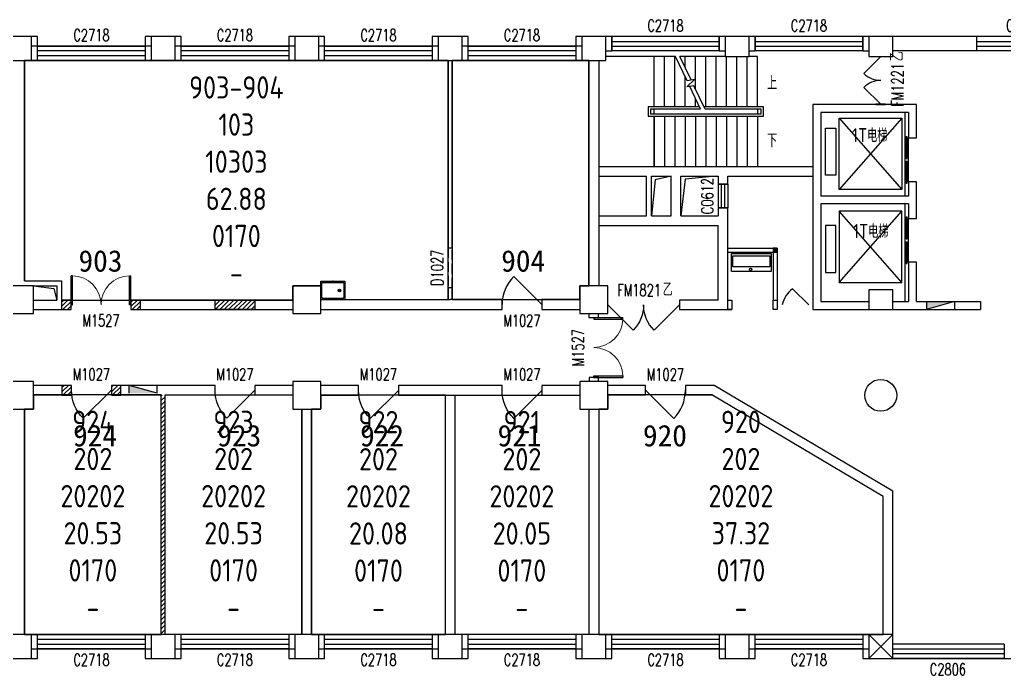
# Model space of a CAD drawing. Extents: x 246802 to 341426, y 15617 to 32064.
# Drawn here: x 269126 to 293826, y 15617 to 32064 of the extents above; entities that cross this region are included whole.
import ezdxf

# ---------------------------------------------------------------- set-up
doc = ezdxf.new("R2010")
doc.units = 0
doc.header["$LTSCALE"] = 1000
doc.header["$MEASUREMENT"] = 0
doc.linetypes.add('DASH', pattern=[0.35, 0.25, -0.1])
for name, color, linetype in [('body', 30, 'Continuous'), ('GROS', 6, 'Continuous'), ('name', 1, 'Continuous'), ('RM', 4, 'Continuous'), ('RM$', 5, 'Continuous'), ('RM$TXT', 5, 'Continuous')]:
    doc.layers.add(name, color=color, linetype=linetype)
doc.layers.get('0').freeze()
doc.styles.add('_TCH_DIM', font='SIMPLEX', dxfattribs={"bigfont": 'GBCBIG'})
doc.styles.add('_TCH_WINDOW', font='SIMPLEX', dxfattribs={"bigfont": 'GBCBIG'})
doc.styles.get("Standard").update_dxf_attribs({"font": 'gbenor.shx', "bigfont": 'gbcbig.shx'})

# ---------------------------------------------------------------- blocks, each defined once
blk = doc.blocks.new('_YZHK')
blk.add_circle((0, 0), 0.5)
blk = doc.blocks.new('_FZHK')
blk.add_lwpolyline([(-0.5, -0.5), (0.5, -0.5), (0.5, 0.5), (-0.5, 0.5)], close=True)
blk = doc.blocks.new('$DorLib2D$00000114')
at = {"color": 0}
blk.add_line((0.5, 0), (-0.207, 0.707), dxfattribs=at)
blk.add_arc((0.5, 0), 1, 135, 180, dxfattribs=at)
blk = doc.blocks.new('$WINLIB2D$00000001')
at = {"color": 0}
for points in [[(-0.5, 0.5), (-0.5, -0.5)], [(-0.5, 0.5), (0.5, 0.5)], [(0.5, -0.5), (0.5, 0.5)], [(0.5, 0.1667), (-0.5, 0.1667)], [(0.5, -0.1667), (-0.5, -0.1667)], [(-0.5, -0.5), (0.5, -0.5)]]:
    blk.add_lwpolyline(points, dxfattribs=at)
blk = doc.blocks.new('$DorLib2D$00000116')
at = {"color": 0}
for p, q in [((-0.5, 0), (-0.146, 0.354)), ((0.5, 0), (0.146, 0.354))]:
    blk.add_line(p, q, dxfattribs=at)
for centre, start, end in [((-0.5, 0), 0, 45), ((0.5, 0), 135, 180)]:
    blk.add_arc(centre, 0.5, start, end, dxfattribs=at)
blk = doc.blocks.new('$DorLib2D$00000127')
at = {"color": 0, "linetype": 'Continuous'}
for p, q in [((-0.033, 0.795, -93.75), (-0.533, 0.795, -93.75)), ((-0.533, 0.795, -93.75), (-0.533, 0.69, -93.75)), ((-0.033, 0.69, -93.75), (-0.533, 0.69, -93.75)), ((-0.033, 0.795, -93.75), (-0.033, 0.69, -93.75)), ((0.033, 0.795, -93.75), (0.033, 0.69, -93.75)), ((0.533, 0.795, -93.75), (0.033, 0.795, -93.75)), ((0.533, 0.69, -93.75), (0.033, 0.69, -93.75)), ((0.533, 0.795, -93.75), (0.533, 0.69, -93.75)), ((0.5, 0.5, -93.75), (-0.5, 0.5, -93.75))]:
    blk.add_line(p, q, dxfattribs=at)
blk = doc.blocks.new('$DorLib2D$00000002')
for p, q in [((-0.5, 0), (-0.5, 0.4875)), ((-0.475, 0.4875), (-0.5, 0.4875)), ((-0.475, 0), (-0.475, 0.4875)), ((0.475, 0), (0.475, 0.4875)), ((0.475, 0.4875), (0.5, 0.4875)), ((0.5, 0), (0.5, 0.4875)), ((-0.5, 0), (-0.475, 0)), ((0.5, 0), (0.475, 0))]:
    blk.add_line(p, q)
at = {"lineweight": 13}
for centre, start, end in [((-0.4875, 0), 0, 88.53072), ((0.4875, 0), 91.46928, 180)]:
    blk.add_arc(centre, 0.4875, start, end, dxfattribs=at)
blk = doc.blocks.new('$lvtry$00000186')
at = {"color": 0}
for p, q in [((-275, -410, 0), (-275, -50, 0)), ((-255, -30, 0), (255, -30, 0)), ((275, -50, 0), (275, -410, 0)), ((255, -430, 0), (-255, -430, 0))]:
    blk.add_line(p, q, dxfattribs=at)
at = {"color": 0, "elevation": 0}
blk.add_lwpolyline([(-255, -460, -0.414214), (-305, -410), (-305, -50, -0.414214), (-255, 0), (255, 0, -0.414214), (305, -50), (305, -410, -0.414214), (255, -460)], format="xyb", close=True, dxfattribs=at)
at = {"color": 0}
blk.add_circle((165, -230, 0), 32.5, dxfattribs=at)
for centre, start, end in [((-255, -50, 0), 90, 180), ((255, -50, 0), 0, 90), ((-255, -410, 0), 180, 270), ((255, -410, 0), 270, 0)]:
    blk.add_arc(centre, 20, start, end, dxfattribs=at)
for p in [(0, 0), (165, -230, 0)]:
    blk.add_point(p, dxfattribs=at)

msp = doc.modelspace()

# ---------------------------------------------------------------- hatches: boundary and pattern name
at = {"layer": 'body'}
h = msp.add_hatch(color=30, dxfattribs=at)
h.dxf.hatch_style = 1
h.paths.add_polyline_path([(288026, 26331), (288026, 26231), (288126, 26231), (288126, 26331)])
h = msp.add_hatch(dxfattribs=at)
h.set_pattern_fill('ANSI31', color=30, scale=50)
h.set_pattern_definition([(45, (-558929.09, -66394.7), (-56.126601, 56.126601), [])])
h.paths.add_polyline_path([(270416, 24791), (270416, 25031), (270176, 25031), (270176, 24791)])
h = msp.add_hatch(dxfattribs=at)
h.set_pattern_fill('ANSI31', color=30, scale=50)
h.set_pattern_definition([(45, (-557189.09, -66394.7), (-56.126601, 56.126601), [])])
h.paths.add_polyline_path([(272156, 24791), (272156, 25031), (271916, 25031), (271916, 24791)])
h = msp.add_hatch(dxfattribs=at)
h.set_pattern_fill('ANSI31', color=30, scale=50)
h.set_pattern_definition([(45, (-498541.08, -19257.1), (-56.126601, 56.126601), [])])
h.paths.add_polyline_path([(274026, 25031), (274026, 24791), (275026, 24791), (275026, 25031)])
for points in [[(292576, 24991), (291876, 24991), (291876, 24791)], [(272576, 22691), (271876, 22691), (271876, 22891)]]:
    msp.add_hatch(color=30, dxfattribs=at).paths.add_polyline_path(points)
h = msp.add_hatch(dxfattribs=at)
h.set_pattern_fill('ANSI31', color=30, scale=50)
h.set_pattern_definition([(45, (-558919.09, -68534.7), (-56.126601, 56.126601), [])])
h.paths.add_polyline_path([(270426, 22891), (270186, 22891), (270186, 22641), (270426, 22641)])
h = msp.add_hatch(dxfattribs=at)
h.set_pattern_fill('ANSI31', color=30, scale=50)
h.set_pattern_definition([(45, (-557679.09, -68534.7), (-56.126601, 56.126601), [])])
h.paths.add_polyline_path([(271666, 22891), (271426, 22891), (271426, 22641), (271666, 22641)])
h = msp.add_hatch(dxfattribs=at)
h.set_pattern_fill('ANSI31', color=30, scale=50)
h.set_pattern_definition([(45, (-484141.08, -19257.1), (-56.126601, 56.126601), [])])
h.paths.add_polyline_path([(272776, 22641), (272726, 22641), (272676, 22641), (272676, 16641), (272776, 16641)])

# ---------------------------------------------------------------- linework, layer by layer
at = {"layer": 'body', "color": 30}
for p, q in [((269576, 31641), (269426, 31641)), ((269576, 31401), (269576, 31641)), ((272426, 31641), (272276, 31641)), ((272276, 31641), (272276, 31401)), ((273176, 31641), (273026, 31641)), ((273176, 31401), (273176, 31641)), ((276026, 31641), (275876, 31641)), ((275876, 31641), (275876, 31401)), ((276776, 31641), (276626, 31641)), ((276776, 31401), (276776, 31641)), ((279626, 31641), (279476, 31641)), ((279476, 31641), (279476, 31401)), ((280376, 31641), (280226, 31641)), ((280376, 31401), (280376, 31641)), ((283226, 31641), (283076, 31641)), ((283076, 31641), (283076, 31401)), ((283976, 31641), (283826, 31641)), ((283976, 31281), (283976, 31641)), ((286826, 31641), (286676, 31641)), ((286676, 31641), (286676, 31281)), ((287576, 31641), (287426, 31641)), ((287576, 31281), (287576, 31641)), ((290426, 31641), (290276, 31641)), ((290276, 31641), (290276, 31281)), ((295511, 31641), (291026, 31641)), ((269576, 31401), (269426, 31401)), ((269576, 31041), (269576, 31401)), ((272426, 31401), (272276, 31401)), ((272276, 31401), (272276, 31041)), ((273176, 31401), (273026, 31401)), ((273176, 31041), (273176, 31401)), ((276026, 31401), (275876, 31401)), ((275876, 31401), (275876, 31041)), ((276776, 31401), (276626, 31401)), ((276776, 31041), (276776, 31401)), ((279476, 31401), (279476, 31041)), ((280376, 31041), (280376, 31401)), ((283226, 31401), (283076, 31401)), ((283076, 31401), (283076, 31041)), ((283826, 31281), (283976, 31281)), ((285038, 31141), (283826, 31141)), ((285578, 31141), (285038, 31141)), ((285038, 29881), (285038, 31141)), ((285038, 29881), (285038, 31141)), ((285298, 29881), (285298, 31141)), ((285558, 29881), (285558, 31141)), ((285867, 30534), (285578, 31141)), ((286826, 31141), (285689, 31141)), ((285969, 30553), (285689, 31141)), ((285818, 30869), (285818, 31141)), ((286078, 30324), (286078, 31141)), ((286338, 29881), (286338, 31141)), ((286598, 29881), (286598, 31141)), ((286676, 31281), (286826, 31281)), ((286858, 29881), (286858, 31141)), ((287118, 29881), (287118, 31141)), ((287378, 29881), (287378, 31141)), ((287426, 31281), (287576, 31281)), ((287638, 31141), (287426, 31141)), ((287638, 29881), (287638, 31141)), ((290276, 31281), (290426, 31281)), ((295526, 31281), (291026, 31281)), ((269246, 25511), (269246, 31041)), ((269426, 31041), (269576, 31041)), ((272276, 31041), (272426, 31041)), ((273026, 31041), (273176, 31041)), ((275876, 31041), (276026, 31041)), ((276626, 31041), (276776, 31041)), ((279476, 31041), (279626, 31041)), ((279876, 31041), (279876, 26341)), ((279976, 26341), (279976, 31041)), ((280226, 31041), (280376, 31041)), ((283076, 31041), (283226, 31041)), ((283401, 31041), (283401, 28381)), ((283651, 31041), (283651, 28381)), ((283651, 31041), (283651, 28381)), ((285818, 29881), (285818, 30637)), ((285862, 30376), (286051, 30568)), ((286038, 30409), (285862, 30376)), ((286051, 30568), (285867, 30534)), ((286208, 29821), (285936, 30390)), ((286318, 29821), (286038, 30409)), ((286078, 29881), (286078, 30092)), ((291626, 29940), (289026, 29940)), ((289026, 29940), (289026, 28381)), ((290846, 29941), (290606, 29941)), ((290606, 29941), (290606, 29940)), ((290606, 29940), (290846, 29940)), ((290846, 29940), (290846, 29941)), ((291626, 29099), (291626, 29940)), ((286179, 29881), (284888, 29881)), ((284888, 29881), (284888, 29641)), ((284888, 29641), (287788, 29641)), ((286208, 29821), (284948, 29821)), ((284948, 29821), (284948, 29701)), ((284948, 29701), (287728, 29701)), ((286208, 29821), (285038, 29821)), ((285038, 29701), (285038, 29821)), ((285038, 29701), (287638, 29701)), ((285038, 29641), (285038, 28381)), ((285038, 28381), (285038, 29641)), ((285298, 29641), (285298, 28381)), ((285558, 29641), (285558, 28381)), ((285818, 29641), (285818, 28381)), ((286078, 29641), (286078, 28381)), ((287788, 29881), (286290, 29881)), ((287638, 29821), (286318, 29821)), ((287728, 29821), (286318, 29821)), ((286338, 29641), (286338, 28381)), ((286598, 29641), (286598, 28381)), ((286858, 29641), (286858, 28381)), ((287118, 29641), (287118, 28381)), ((287378, 29641), (287378, 28381)), ((287638, 29821), (287638, 29701)), ((287638, 29641), (287638, 28381)), ((287728, 29701), (287728, 29821)), ((287788, 29641), (287788, 29881)), ((291426, 29740), (289226, 29740)), ((289226, 29740), (289226, 28381)), ((291334, 29740), (291334, 27641)), ((291426, 29740), (291426, 29099)), ((291254, 29591), (289686, 27804)), ((289686, 29591), (291254, 27804)), ((291426, 29099), (291626, 29099)), ((283401, 28381), (283401, 25391)), ((283651, 28381), (284851, 28381)), ((283651, 28381), (283651, 25391)), ((283651, 28381), (285038, 28381)), ((284851, 28381), (285471, 28381)), ((285038, 28381), (287638, 28381)), ((285471, 28381), (286651, 28381)), ((286651, 28381), (289026, 28381)), ((289026, 28381), (289026, 27441)), ((289226, 28381), (289226, 27641)), ((283651, 28141), (284851, 28141)), ((284851, 27141), (284851, 28141)), ((284971, 27141), (284971, 28141)), ((284971, 28141), (285471, 28141)), ((285471, 27141), (285471, 28141)), ((285711, 28141), (286651, 28141)), ((285711, 27141), (285711, 28141)), ((286651, 28141), (286651, 27941)), ((286651, 27941), (286891, 27941)), ((286891, 28141), (289026, 28141)), ((286891, 27941), (286891, 28141)), ((291626, 27999), (291426, 27999)), ((291426, 27999), (291426, 27641)), ((291626, 27441), (291626, 27999)), ((289026, 27441), (289026, 24791)), ((291426, 27641), (289226, 27641)), ((289226, 27441), (289226, 24991)), ((291426, 27441), (289226, 27441)), ((291334, 27441), (291334, 24991)), ((291426, 27441), (291426, 27081)), ((291626, 27081), (291626, 27441)), ((286891, 27341), (286651, 27341)), ((286651, 27341), (286651, 27141)), ((286891, 27141), (286891, 27341)), ((291254, 25475), (289686, 27261)), ((289686, 25475), (291254, 27261)), ((283651, 27141), (284851, 27141)), ((283651, 27141), (283651, 26901)), ((284971, 27141), (285471, 27141)), ((285711, 27141), (286651, 27141)), ((286891, 25031), (286891, 27141)), ((291426, 27081), (291626, 27081)), ((283651, 26901), (284851, 26901)), ((284851, 26901), (285471, 26901)), ((285471, 26901), (286651, 26901)), ((286651, 25031), (286651, 26901)), ((279876, 26341), (279976, 26341)), ((286891, 26331), (288126, 26331)), ((286891, 26231), (288026, 26231)), ((286891, 26231), (288026, 26231)), ((288026, 26231), (288026, 25031)), ((288126, 26331), (288126, 25031)), ((291626, 25981), (291426, 25981)), ((291426, 25981), (291426, 24991)), ((291626, 24991), (291626, 25981)), ((269246, 25511), (270176, 25511)), ((270176, 25511), (270176, 25031)), ((269476, 25391), (269980, 25319)), ((269476, 25391), (270056, 25391)), ((269980, 25319), (270056, 25031)), ((270056, 25391), (270056, 25031)), ((279976, 25341), (279876, 25341)), ((279876, 25341), (279876, 25041)), ((279976, 25041), (279976, 25341)), ((288918, 24914), (288510, 25312)), ((269476, 25031), (270056, 25031)), ((270416, 25031), (270176, 25031)), ((270416, 24791), (270416, 25031)), ((275976, 25031), (271916, 25031)), ((271916, 25031), (271916, 24791)), ((276676, 25041), (279926, 25041)), ((281226, 25041), (279926, 25041)), ((281226, 24791), (281226, 25041)), ((283176, 25041), (282226, 25041)), ((282226, 25041), (282226, 24791)), ((286651, 25031), (285676, 25031)), ((285676, 25031), (285676, 24791)), ((286891, 25031), (286991, 25031)), ((286991, 25031), (286991, 24791)), ((289226, 24991), (290426, 24991)), ((291026, 24991), (291426, 24991)), ((291626, 24991), (293226, 24991)), ((291876, 24991), (291876, 24791)), ((292576, 24991), (291876, 24791)), ((292576, 24991), (292576, 24791)), ((293226, 24991), (293226, 24791)), ((269476, 24791), (270056, 24791)), ((270056, 24791), (270416, 24791)), ((271916, 24791), (275976, 24791)), ((276676, 24791), (279926, 24791)), ((279926, 24791), (281226, 24791)), ((282226, 24791), (283176, 24791)), ((285676, 24791), (286651, 24791)), ((286651, 24791), (286991, 24791)), ((289026, 24791), (290426, 24791)), ((291026, 24791), (291426, 24791)), ((291426, 24791), (293226, 24791)), ((283406, 24691), (283406, 24591)), ((283406, 24591), (283646, 24591)), ((283646, 24591), (283646, 24691)), ((283648, 23091), (283408, 23091)), ((283408, 23091), (283408, 22991)), ((283648, 22991), (283648, 23091)), ((270426, 22891), (269476, 22891)), ((270426, 22651), (270426, 22891)), ((272726, 22891), (271426, 22891)), ((271426, 22891), (271426, 22651)), ((271876, 22691), (271876, 22891)), ((272576, 22691), (271876, 22891)), ((272576, 22691), (272576, 22891)), ((274026, 22891), (272726, 22891)), ((274026, 22651), (274026, 22891)), ((275976, 22891), (275026, 22891)), ((275026, 22891), (275026, 22651)), ((277626, 22891), (276676, 22891)), ((277626, 22641), (277626, 22891)), ((279926, 22891), (278626, 22891)), ((278626, 22891), (278626, 22641)), ((281226, 22891), (279926, 22891)), ((281226, 22641), (281226, 22891)), ((283176, 22891), (282226, 22891)), ((282226, 22891), (282226, 22641)), ((284826, 22890), (283876, 22890)), ((284826, 22650), (284826, 22890)), ((286551, 22890), (285826, 22890)), ((285826, 22890), (285826, 22650)), ((291026, 20240), (286551, 22890)), ((269476, 22651), (270426, 22651)), ((271426, 22651), (272676, 22651)), ((272676, 16641), (272676, 22651)), ((272776, 22651), (274026, 22651)), ((272776, 16641), (272776, 22651)), ((275026, 22651), (275976, 22651)), ((276676, 22641), (277626, 22641)), ((278626, 22641), (279926, 22641)), ((279806, 16641), (279806, 22641)), ((279926, 22641), (281226, 22641)), ((280046, 16641), (280046, 22641)), ((282226, 22641), (283176, 22641)), ((283876, 22650), (284826, 22650)), ((285826, 22650), (286485, 22650)), ((290786, 20104), (286485, 22650)), ((269246, 16641), (269246, 22291)), ((276206, 16641), (276206, 22291)), ((276446, 16641), (276446, 22291)), ((283401, 22291), (283401, 16641)), ((283651, 22291), (283651, 16641)), ((290786, 16641), (290786, 20104)), ((291026, 16641), (291026, 20240)), ((269576, 16640), (269426, 16640)), ((269576, 16280), (269576, 16640)), ((272426, 16640), (272276, 16640)), ((272276, 16640), (272276, 16280)), ((273176, 16640), (273026, 16640)), ((273176, 16280), (273176, 16640)), ((276026, 16640), (275876, 16640)), ((275876, 16640), (275876, 16280)), ((276776, 16640), (276626, 16640)), ((276776, 16280), (276776, 16640)), ((279626, 16640), (279476, 16640)), ((279476, 16640), (279476, 16280)), ((280376, 16640), (280226, 16640)), ((280376, 16280), (280376, 16640)), ((283226, 16640), (283076, 16640)), ((283076, 16640), (283076, 16280)), ((283976, 16640), (283826, 16640)), ((283976, 16280), (283976, 16640)), ((286826, 16640), (286676, 16640)), ((286676, 16640), (286676, 16280)), ((287576, 16640), (287426, 16640)), ((287576, 16280), (287576, 16640)), ((290426, 16640), (290276, 16640)), ((290276, 16640), (290276, 16280)), ((290426, 16041), (291026, 16641)), ((290426, 16641), (291026, 16041)), ((269426, 16280), (269576, 16280)), ((269576, 16041), (269576, 16280)), ((272276, 16280), (272426, 16280)), ((272276, 16280), (272276, 16041)), ((273026, 16280), (273176, 16280)), ((273176, 16041), (273176, 16280)), ((275876, 16280), (276026, 16280)), ((275876, 16280), (275876, 16041)), ((276626, 16280), (276776, 16280)), ((276776, 16041), (276776, 16280)), ((279476, 16280), (279626, 16280)), ((279476, 16280), (279476, 16041)), ((280226, 16280), (280376, 16280)), ((280376, 16041), (280376, 16280)), ((283076, 16280), (283226, 16280)), ((283076, 16280), (283076, 16041)), ((283826, 16280), (283976, 16280)), ((283976, 16041), (283976, 16280)), ((286676, 16280), (286826, 16280)), ((286676, 16280), (286676, 16041)), ((287426, 16280), (287576, 16280)), ((287576, 16041), (287576, 16280)), ((290276, 16280), (290426, 16280)), ((290276, 16280), (290276, 16041)), ((269426, 16041), (269576, 16041)), ((272276, 16041), (272426, 16041)), ((273026, 16041), (273176, 16041)), ((275876, 16041), (276026, 16041)), ((276626, 16041), (276776, 16041)), ((279476, 16041), (279626, 16041)), ((280226, 16041), (280376, 16041)), ((283076, 16041), (283226, 16041)), ((283826, 16041), (283976, 16041)), ((286676, 16041), (286826, 16041)), ((287426, 16041), (287576, 16041)), ((290276, 16041), (290426, 16041))]:
    msp.add_line(p, q, dxfattribs=at)
at = {"layer": 'body', "color": 30, "linetype": 'DASH'}
for p, q in [((279876, 26341), (279876, 25341)), ((279976, 25341), (279976, 26341))]:
    msp.add_line(p, q, dxfattribs=at)
at = {"layer": 'body', "color": 30}
for points in [[(287768, 29041, 0, 0, 0), (284344, 29041, 0, 0, 0), (284344, 30481, 0, 0, 0), (285518, 30481, 80, 0, 0), (285818, 30481, 0, 0, 0)], [(287768, 30481, 0, 0, 0), (286378, 30481, 80, 0, 0), (286078, 30481, 0, 0, 0)]]:
    msp.add_lwpolyline(points, format="xyseb", dxfattribs=at)
for points in [[(289686, 29591), (291254, 29591), (291254, 27804), (289686, 27804)], [(289343, 29340), (289600, 29340), (289600, 28168), (289343, 28168)], [(289686, 25475), (291254, 25475), (291254, 27261), (289686, 27261)], [(289343, 25726), (289600, 25726), (289600, 26898), (289343, 26898)], [(286978, 26201), (287978, 26201), (287978, 25751), (286978, 25751)], [(288026, 26231), (288126, 26231), (288126, 26331), (288026, 26331)], [(287947, 26143), (287947, 25864), (287019, 25864), (287019, 26143)], [(270176, 24791), (270416, 24791), (270416, 25031), (270176, 25031)], [(271916, 24791), (272156, 24791), (272156, 25031), (271916, 25031)], [(274026, 25031), (275026, 25031), (275026, 24791), (274026, 24791)], [(286891, 25031), (286991, 25031), (286991, 24791), (286891, 24791)], [(288026, 25031), (288126, 25031), (288126, 24791), (288026, 24791)], [(270186, 22641), (270426, 22641), (270426, 22891), (270186, 22891)], [(271426, 22641), (271666, 22641), (271666, 22891), (271426, 22891)], [(290426, 16041), (291026, 16041), (291026, 16641), (290426, 16641)]]:
    msp.add_lwpolyline(points, close=True, dxfattribs=at)
for points in [[(285471, 28141), (285064, 28049), (284971, 27141)], [(286596, 28141), (285822, 28061), (285711, 27141)]]:
    msp.add_lwpolyline(points, dxfattribs=at)
msp.add_circle((287459, 25805), 29.5, dxfattribs=at)
msp.add_arc((288952, 24744), 719, 127.8772, 166.3323, dxfattribs=at)
at = {"layer": 'GROS'}
for points in [[(305426, 31641), (283226, 31641), (283226, 31401), (280226, 31401), (280226, 31641), (279626, 31641), (279626, 31401), (276626, 31401), (276626, 31641), (276026, 31641), (276026, 31401), (273026, 31401), (273026, 31641), (272426, 31641), (272426, 31401), (269426, 31401), (269426, 31641), (268826, 31641)], [(268826, 16041), (269426, 16041), (269426, 16280), (272426, 16280), (272426, 16041), (273026, 16041), (273026, 16280), (276026, 16280), (276026, 16041), (276626, 16041), (276626, 16280), (279626, 16280), (279626, 16041), (280226, 16041), (280226, 16280), (283226, 16280), (283226, 16041), (283826, 16041), (283826, 16280), (286826, 16280), (286826, 16041), (287426, 16041), (287426, 16280), (290426, 16280), (290426, 16041), (298226, 16041)]]:
    msp.add_lwpolyline(points, dxfattribs=at)
at = {"layer": 'RM', "color": 4, "ltscale": 20}
msp.add_lwpolyline([(279976, 31041), (279976, 25041), (283176, 25041), (283176, 25391), (283401, 25391), (283401, 31041)], close=True, dxfattribs=at)
at = {"layer": 'RM$', "color": 4, "ltscale": 20}
for points in [[(269246, 31041), (269246, 25511), (270176, 25511), (270176, 25031), (275976, 25031), (275976, 25391), (276676, 25391), (276676, 25501), (277286, 25501), (277286, 25041), (279876, 25041), (279876, 31041)], [(269476, 22651), (269476, 22291), (269246, 22291), (269246, 16640), (272676, 16641), (272676, 22651)], [(275976, 22651), (275976, 22291), (276206, 22291), (276206, 16641), (272776, 16641), (272776, 22651)], [(276676, 22641), (276676, 22291), (276446, 22291), (276446, 16641), (279806, 16641), (279806, 22641)], [(283176, 22641), (283176, 22291), (283401, 22291), (283401, 16641), (280046, 16641), (280046, 22641)], [(283876, 22650), (283876, 22291), (283651, 22291), (283651, 16641), (290786, 16641), (290786, 20104), (286485, 22650)]]:
    msp.add_lwpolyline(points, close=True, dxfattribs=at)

# ---------------------------------------------------------------- block references
at = {"layer": 'body', "color": 30}
ref = msp.add_blockref('$WINLIB2D$00000001', (285326, 31461), dxfattribs=dict(at, xscale=2700, yscale=360, zscale=360, rotation=180))
ref.add_attrib('A', 'C2718', (284871, 31767), dxfattribs={"color": 30, "height": 297.5, "style": '_TCH_WINDOW', "width": 0.705882})
ref = msp.add_blockref('$WINLIB2D$00000001', (288926, 31461), dxfattribs=dict(at, xscale=2700, yscale=360, zscale=360, rotation=180))
ref.add_attrib('A', 'C2718', (288471, 31767), dxfattribs={"color": 30, "height": 297.5, "style": '_TCH_WINDOW', "width": 0.705882})
ref = msp.add_blockref('$WINLIB2D$00000001', (294326, 31461), dxfattribs=dict(at, xscale=2400, yscale=360, zscale=360, rotation=180))
ref.add_attrib('A', 'C2418', (293871, 31767), dxfattribs={"color": 30, "height": 297.5, "style": '_TCH_WINDOW', "width": 0.705882})
for name, p, xscale, yscale, zscale in [('_FZHK', (269126, 31341), 600, 600, 600), ('_FZHK', (272726, 31341), 600, 600, 600), ('_FZHK', (276326, 31341), 600, 600, 600), ('_FZHK', (279926, 31341), 600, 600, 600), ('_FZHK', (283526, 31341), 600, 600, 600), ('_FZHK', (287126, 31391), 600, 500, 500), ('_FZHK', (290726, 31391), 600, 500, 500), ('_FZHK', (269126, 25041), 700, 700, 700), ('_FZHK', (276326, 25041), 700, 700, 700), ('_FZHK', (283526, 25041), 700, 700, 700), ('_FZHK', (290726, 25041), 600, 500, 500), ('$DorLib2D$00000116', (284776, 24911), 1800, -1800, 240), ('_FZHK', (269126, 22641), 700, 700, 700), ('_FZHK', (276326, 22641), 700, 700, 700), ('_FZHK', (283526, 22641), 700, 700, 700), ('_YZHK', (290726, 22641), 800, 800, 800), ('_FZHK', (269126, 16341), 600, 600, 600), ('_FZHK', (272726, 16341), 600, 600, 600), ('_FZHK', (276326, 16341), 600, 600, 600), ('_FZHK', (279926, 16341), 600, 600, 600), ('_FZHK', (283526, 16341), 600, 600, 600), ('_FZHK', (287126, 16341), 600, 600, 600), ('_FZHK', (290726, 16341), 600, 600, 600), ('_FZHK', (290726, 16341), 600, 600, 600)]:
    msp.add_blockref(name, p, dxfattribs=dict(at, xscale=xscale, yscale=yscale, zscale=zscale))
ref = msp.add_blockref('$WINLIB2D$00000001', (270926, 31221), dxfattribs=dict(at, xscale=-2700, yscale=360, zscale=360, rotation=180))
ref.add_attrib('A', 'C2718', (270471, 31527), dxfattribs={"color": 30, "height": 297.5, "style": '_TCH_WINDOW', "width": 0.705882})
ref = msp.add_blockref('$WINLIB2D$00000001', (274526, 31221), dxfattribs=dict(at, xscale=-2700, yscale=360, zscale=360, rotation=180))
ref.add_attrib('A', 'C2718', (274071, 31527), dxfattribs={"color": 30, "height": 297.5, "style": '_TCH_WINDOW', "width": 0.705882})
ref = msp.add_blockref('$WINLIB2D$00000001', (278126, 31221), dxfattribs=dict(at, xscale=-2700, yscale=360, zscale=360, rotation=180))
ref.add_attrib('A', 'C2718', (277671, 31527), dxfattribs={"color": 30, "height": 297.5, "style": '_TCH_WINDOW', "width": 0.705882})
ref = msp.add_blockref('$WINLIB2D$00000001', (281726, 31221), dxfattribs=dict(at, xscale=-2700, yscale=360, zscale=360, rotation=180))
ref.add_attrib('A', 'C2718', (281271, 31527), dxfattribs={"color": 30, "height": 297.5, "style": '_TCH_WINDOW', "width": 0.705882})
at = {"layer": 'body', "color": 30, "rotation": 90}
for name, p, xscale, yscale, zscale in [('$DorLib2D$00000116', (290726, 30541), 1200, 1200, 240), ('$DorLib2D$00000127', (291526, 28549), -1100, 200, 200), ('$DorLib2D$00000127', (291526, 26531), -1100, 200, 200)]:
    msp.add_blockref(name, p, dxfattribs=dict(at, xscale=xscale, yscale=yscale, zscale=zscale))
at = {"layer": 'body', "color": 30}
ref = msp.add_blockref('$WINLIB2D$00000001', (286771, 27641), dxfattribs=dict(at, xscale=-600, yscale=-240, zscale=240, rotation=90))
ref.add_attrib('A', 'C0612', (286524, 27186), dxfattribs={"color": 30, "height": 297.5, "rotation": 90, "style": '_TCH_WINDOW', "width": 0.705882})
ref = msp.add_blockref('$DorLib2D$00000002', (271166, 24911), dxfattribs=dict(at, xscale=-1500, yscale=1500, zscale=240))
ref.add_attrib('A', 'M1527', (270696, 24367), dxfattribs={"color": 30, "height": 297.5, "style": '_TCH_WINDOW', "width": 0.705882})
msp.add_blockref('$lvtry$00000186', (276981, 25501, 0), dxfattribs=at)
ref = msp.add_blockref('$DorLib2D$00000114', (281726, 24916), dxfattribs=dict(at, xscale=1000, yscale=1000, zscale=250))
ref.add_attrib('A', 'M1027', (281256, 24366), dxfattribs={"color": 30, "height": 297.5, "style": '_TCH_WINDOW', "width": 0.705882})
ref = msp.add_blockref('$DorLib2D$00000002', (283527, 23841), dxfattribs=dict(at, xscale=1500, yscale=-1500, zscale=240, rotation=90.07614298089032))
ref.add_attrib('A', 'M1527', (283282, 23370), dxfattribs={"color": 30, "height": 297.5, "rotation": 90.0761, "style": '_TCH_WINDOW', "width": 0.705882})
ref = msp.add_blockref('$DorLib2D$00000114', (270926, 22771), dxfattribs=dict(at, xscale=-1000, yscale=1000, zscale=240, rotation=180))
ref.add_attrib('A', 'M1027', (270456, 23017), dxfattribs={"color": 30, "height": 297.5, "style": '_TCH_WINDOW', "width": 0.705882})
ref = msp.add_blockref('$DorLib2D$00000114', (274526, 22771), dxfattribs=dict(at, xscale=-1000, yscale=1000, zscale=240, rotation=180))
ref.add_attrib('A', 'M1027', (274056, 23017), dxfattribs={"color": 30, "height": 297.5, "style": '_TCH_WINDOW', "width": 0.705882})
ref = msp.add_blockref('$DorLib2D$00000114', (278126, 22766), dxfattribs=dict(at, xscale=-1000, yscale=1000, zscale=250, rotation=180))
ref.add_attrib('A', 'M1027', (277656, 23017), dxfattribs={"color": 30, "height": 297.5, "style": '_TCH_WINDOW', "width": 0.705882})
ref = msp.add_blockref('$DorLib2D$00000114', (281726, 22766), dxfattribs=dict(at, xscale=-1000, yscale=1000, zscale=250, rotation=180))
ref.add_attrib('A', 'M1027', (281256, 23017), dxfattribs={"color": 30, "height": 297.5, "style": '_TCH_WINDOW', "width": 0.705882})
ref = msp.add_blockref('$DorLib2D$00000114', (285326, 22770), dxfattribs=dict(at, xscale=-1000, yscale=-1000, zscale=240))
ref.add_attrib('A', 'M1027', (284856, 23016), dxfattribs={"color": 30, "height": 297.5, "style": '_TCH_WINDOW', "width": 0.705882})
ref = msp.add_blockref('$WINLIB2D$00000001', (270926, 16460), dxfattribs=dict(at, xscale=-2700, yscale=360, zscale=360))
ref.add_attrib('A', 'C2718', (270471, 15857), dxfattribs={"color": 30, "height": 297.5, "style": '_TCH_WINDOW', "width": 0.705882})
ref = msp.add_blockref('$WINLIB2D$00000001', (274526, 16460), dxfattribs=dict(at, xscale=-2700, yscale=360, zscale=360))
ref.add_attrib('A', 'C2718', (274071, 15857), dxfattribs={"color": 30, "height": 297.5, "style": '_TCH_WINDOW', "width": 0.705882})
ref = msp.add_blockref('$WINLIB2D$00000001', (278126, 16460), dxfattribs=dict(at, xscale=-2700, yscale=360, zscale=360))
ref.add_attrib('A', 'C2718', (277671, 15857), dxfattribs={"color": 30, "height": 297.5, "style": '_TCH_WINDOW', "width": 0.705882})
ref = msp.add_blockref('$WINLIB2D$00000001', (281726, 16460), dxfattribs=dict(at, xscale=-2700, yscale=360, zscale=360))
ref.add_attrib('A', 'C2718', (281271, 15857), dxfattribs={"color": 30, "height": 297.5, "style": '_TCH_WINDOW', "width": 0.705882})
ref = msp.add_blockref('$WINLIB2D$00000001', (285326, 16460), dxfattribs=dict(at, xscale=-2700, yscale=360, zscale=360))
ref.add_attrib('A', 'C2718', (284871, 15857), dxfattribs={"color": 30, "height": 297.5, "style": '_TCH_WINDOW', "width": 0.705882})
ref = msp.add_blockref('$WINLIB2D$00000001', (288926, 16460), dxfattribs=dict(at, xscale=-2700, yscale=360, zscale=360))
ref.add_attrib('A', 'C2718', (288471, 15857), dxfattribs={"color": 30, "height": 297.5, "style": '_TCH_WINDOW', "width": 0.705882})
ref = msp.add_blockref('$WINLIB2D$00000001', (292426, 16221), dxfattribs=dict(at, xscale=-2799.999999992433, yscale=360, zscale=360))
ref.add_attrib('A', 'C2806', (291956, 15617), dxfattribs={"color": 30, "height": 297.5, "style": '_TCH_WINDOW', "width": 0.705882})

# ---------------------------------------------------------------- texts
at = {"layer": 'body', "color": 30, "style": '_TCH_WINDOW'}
msp.add_text('乙', height=338, rotation=90, dxfattribs=at).set_placement((291296, 31021))
at = {"layer": 'body', "color": 30, "style": '_TCH_WINDOW', "width": 0.705882}
for s, p in [('FM1221', (291296, 29881)), ('D1027', (279749, 25386))]:
    msp.add_text(s, height=297.5, rotation=90, dxfattribs=at).set_placement(p)
at = {"layer": 'body', "color": 7, "style": '_TCH_DIM'}
for s, p in [('上', (287873, 30306)), ('下', (287873, 28866))]:
    msp.add_text(s, height=338, dxfattribs=at).set_placement(p)
at = {"layer": 'body', "color": 30}
for s, height, p in [('1T', 350, (290006, 28992)), ('电梯', 337.6, (290385, 28992)), ('1T', 350, (290031, 26587)), ('电梯', 337.6, (290411, 26587))]:
    msp.add_text(s, height=height, dxfattribs=at).set_placement(p)
at = {"layer": 'body', "color": 30, "style": '_TCH_WINDOW'}
msp.add_text('乙', height=338, dxfattribs=at).set_placement((285256, 25131))
at = {"layer": 'body', "color": 30, "style": '_TCH_WINDOW', "width": 0.705882}
msp.add_text('FM1821', height=297.5, dxfattribs=at).set_placement((284116, 25131))
at = {"layer": 'name', "color": 1, "char_height": 540, "attachment_point": 1}
for s, insert in [('{\\fFangSong|b0|i0|c134|p49;903}', (270601, 26283)), ('{\\fFangSong|b0|i0|c134|p49;904}', (281205, 26283)), ('{\\fFangSong|b0|i0|c134|p49;924}', (270465, 21900)), ('{\\fFangSong|b0|i0|c134|p49;923}', (274083, 21900)), ('{\\fFangSong|b0|i0|c134|p49;922}', (277665, 21900)), ('{\\fFangSong|b0|i0|c134|p49;921}', (281113, 21900)), ('{\\fFangSong|b0|i0|c134|p49;920}', (284761, 21900))]:
    msp.add_mtext_dynamic_manual_height_columns(s, width=5258.71, gutter_width=1750, heights=[0], dxfattribs=dict(at, insert=insert))
at = {"layer": 'RM$TXT', "char_height": 558.8, "attachment_point": 8}
for s, insert in [('903-904^M^J103^M^J10303^M^J62.88^M^J0170^M^J-^M^J', (274561, 25428)), ('924^M^J202^M^J20202^M^J20.53^M^J0170^M^J-^M^J', (270961, 17038)), ('923^M^J202^M^J20202^M^J20.53^M^J0170^M^J-^M^J', (274491, 17038)), ('922^M^J202^M^J20202^M^J20.08^M^J0170^M^J-^M^J', (278126, 17033)), ('921^M^J202^M^J20202^M^J20.05^M^J0170^M^J-^M^J', (281723, 17033)), ('920^M^J202^M^J20202^M^J37.32^M^J0170^M^J-^M^J', (287218, 17038))]:
    msp.add_mtext(s, dxfattribs=dict(at, insert=insert))

doc.saveas('drawing.dxf')
